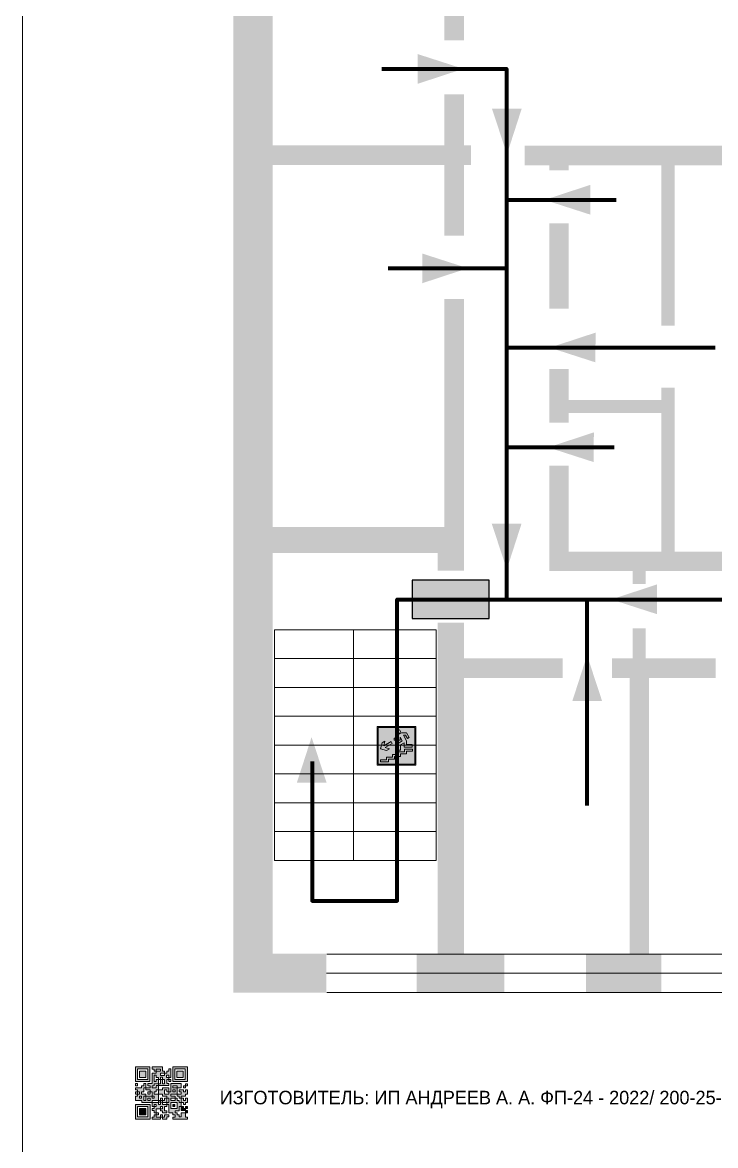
# Model space of a CAD drawing. Header units: millimetres. Extents: x 13114 to 67229, y 22859 to 38520.
# Drawn here: x 20346.7 to 20490.3, y 35163.7 to 35396.5 of the extents above; entities that cross this region are included whole.
import ezdxf

# ---------------------------------------------------------------- set-up
doc = ezdxf.new("R2010")
doc.units = ezdxf.units.MM
doc.layers.add('План_Штампы', color=7, linetype='Continuous')
doc.styles.add('обычный', font='arial.ttf')

# ---------------------------------------------------------------- blocks, each defined once
blk = doc.blocks.new('QR')
at = {"lineweight": 0}
h = blk.add_hatch(color=256, dxfattribs=at)
h.dxf.hatch_style = 1
h.paths.add_polyline_path([(9241.16, 2687.38), (9242.01, 2687.38), (9242.01, 2687.83), (9241.59, 2687.83), (9241.59, 2688.68), (9239.45, 2688.68), (9239.45, 2688.25), (9239.86, 2688.25), (9239.86, 2687.83), (9240.29, 2687.83), (9240.29, 2688.25), (9241.16, 2688.25), (9241.16, 2687.83), (9240.29, 2687.83), (9240.29, 2687.38), (9239.45, 2687.38), (9239.45, 2685.22), (9238.57, 2685.22), (9238.57, 2684.8), (9239.02, 2684.8), (9239.02, 2684.37), (9238.13, 2684.37), (9238.13, 2683.92), (9239.02, 2683.92), (9239.02, 2683.5), (9239.44, 2683.5), (9239.44, 2682.64), (9239.87, 2682.64), (9239.87, 2682.18), (9239.44, 2682.18), (9239.44, 2682.64), (9238.13, 2682.64), (9238.13, 2681.76), (9237.71, 2681.76), (9237.71, 2682.64), (9238.13, 2682.64), (9238.13, 2683.07), (9237.27, 2683.07), (9237.27, 2683.51), (9237.71, 2683.51), (9237.71, 2684.37), (9238.13, 2684.37), (9238.13, 2685.22), (9237.71, 2685.22), (9237.71, 2684.8), (9237.28, 2684.8), (9237.28, 2684.38), (9235.98, 2684.38), (9235.98, 2683.92), (9236.4, 2683.92), (9236.4, 2683.49), (9236.84, 2683.49), (9236.84, 2683.07), (9236.4, 2683.07), (9236.4, 2682.64), (9235.98, 2682.64), (9235.98, 2681.76), (9237.29, 2681.76), (9237.29, 2681.33), (9239.43, 2681.33), (9239.43, 2681.76), (9240.74, 2681.76), (9240.74, 2683.05), (9239.87, 2683.05), (9239.87, 2683.5), (9240.29, 2683.5), (9240.29, 2683.91), (9240.74, 2683.91), (9240.74, 2684.81), (9240.29, 2684.81), (9240.29, 2684.79), (9240.29, 2684.37), (9239.45, 2684.37), (9239.45, 2684.8), (9239.87, 2684.8), (9239.87, 2685.21), (9240.74, 2685.21), (9240.74, 2686.1), (9240.29, 2686.1), (9240.29, 2685.64), (9239.86, 2685.64), (9239.86, 2686.95), (9240.29, 2686.95), (9240.29, 2686.52), (9240.74, 2686.52), (9240.74, 2686.1), (9241.16, 2686.1), (9241.16, 2686.53), (9241.59, 2686.53), (9241.59, 2686.1), (9242.02, 2686.1), (9242.02, 2685.21), (9241.59, 2685.21), (9241.59, 2686.1), (9241.16, 2686.1), (9241.16, 2685.21), (9240.74, 2685.21), (9240.74, 2684.81), (9242.89, 2684.81), (9242.89, 2685.22), (9242.47, 2685.22), (9242.47, 2686.11), (9242.89, 2686.11), (9242.89, 2686.52), (9242.46, 2686.52), (9242.46, 2686.95), (9242.89, 2686.95), (9242.89, 2686.52), (9243.32, 2686.52), (9243.32, 2688.26), (9242.9, 2688.26), (9242.9, 2687.83), (9242.47, 2687.83), (9242.47, 2687.38), (9242.01, 2687.38), (9242.01, 2686.94), (9241.16, 2686.94)])
h.paths.add_polyline_path([(9239.02, 2682.18), (9239.02, 2681.76), (9238.54, 2681.76), (9238.54, 2682.18)], flags=16)
h.paths.add_polyline_path([(9237.27, 2682.65), (9237.27, 2682.19), (9236.83, 2682.19), (9236.83, 2682.65)], flags=16)
h = blk.add_hatch(color=256, dxfattribs=at)
h.dxf.hatch_style = 1
h.paths.add_polyline_path([(9238.15, 2687.83), (9236.83, 2687.83), (9236.83, 2686.52), (9238.15, 2686.52)], flags=0)
h.paths.add_polyline_path([(9239.01, 2685.65), (9239.01, 2688.68), (9235.98, 2688.68), (9235.98, 2685.65)])
h.paths.add_polyline_path([(9236.41, 2686.1), (9236.41, 2688.26), (9238.56, 2688.26), (9238.56, 2686.1)], flags=16)
h.paths.add_polyline_path([(9236.83, 2686.52), (9236.83, 2687.83), (9238.15, 2687.83), (9238.15, 2686.52)], flags=0)
h = blk.add_hatch(color=256, dxfattribs=at)
h.dxf.hatch_style = 1
h.paths.add_polyline_path([(9238.15, 2686.52), (9238.15, 2687.83), (9236.83, 2687.83), (9236.83, 2686.52)])
h.paths.add_polyline_path([(9245.91, 2686.52), (9245.91, 2687.83), (9244.59, 2687.83), (9244.59, 2686.52)], flags=0)
h.paths.add_polyline_path([(9246.77, 2685.65), (9246.77, 2688.68), (9243.74, 2688.68), (9243.74, 2685.65)])
h.paths.add_polyline_path([(9244.17, 2686.1), (9244.17, 2688.26), (9246.32, 2688.26), (9246.32, 2686.1)], flags=16)
h.paths.add_polyline_path([(9244.59, 2686.52), (9244.59, 2687.83), (9245.91, 2687.83), (9245.91, 2686.52)], flags=0)
h = blk.add_hatch(color=256, dxfattribs=at)
h.dxf.hatch_style = 1
h.paths.add_polyline_path([(9240.75, 2681.76), (9240.75, 2681.35), (9241.17, 2681.35), (9241.17, 2681.76)])
h.paths.add_polyline_path([(9241.6, 2682.18), (9241.17, 2682.18), (9241.17, 2681.76), (9241.6, 2681.76)])
h.paths.add_polyline_path([(9242.47, 2681.34), (9242.47, 2682.19), (9242.02, 2682.19), (9242.02, 2681.76), (9241.6, 2681.76), (9241.6, 2681.34)])
h.paths.add_polyline_path([(9239.87, 2678.3), (9239.44, 2678.3), (9239.44, 2677.89), (9241.17, 2677.89), (9241.17, 2678.3), (9240.28, 2678.3), (9240.28, 2678.73), (9239.87, 2678.73)])
h.paths.add_polyline_path([(9240.75, 2678.73), (9240.75, 2679.19), (9240.28, 2679.19), (9240.28, 2678.73)])
h.paths.add_polyline_path([(9241.6, 2678.73), (9241.17, 2678.73), (9241.17, 2678.3), (9241.6, 2678.3)])
h.paths.add_polyline_path([(9242.02, 2678.3), (9241.6, 2678.3), (9241.6, 2677.89), (9242.48, 2677.89), (9242.48, 2678.31), (9242.9, 2678.31), (9242.9, 2678.73), (9242.02, 2678.73)])
h.paths.add_polyline_path([(9246.36, 2684.37), (9246.36, 2684.79), (9245.93, 2684.79), (9245.93, 2684.37)])
h.paths.add_polyline_path([(9246.78, 2685.2), (9246.36, 2685.2), (9246.36, 2684.79), (9246.78, 2684.79)])
h.paths.add_polyline_path([(9245.91, 2687.83), (9244.59, 2687.83), (9244.59, 2686.52), (9245.91, 2686.52)])
h = blk.add_hatch(color=256, dxfattribs=at)
h.dxf.hatch_style = 1
h.paths.add_polyline_path([(9243.32, 2686.11), (9242.89, 2686.11), (9242.89, 2685.64), (9243.32, 2685.64)])
h.paths.add_polyline_path([(9239.02, 2683.07), (9239.02, 2683.5), (9238.56, 2683.5), (9238.56, 2683.07)])
h.paths.add_polyline_path([(9236.4, 2684.8), (9236.4, 2685.22), (9235.98, 2685.22), (9235.98, 2684.8)])
h.paths.add_polyline_path([(9236.4, 2683.07), (9236.4, 2683.49), (9235.98, 2683.49), (9235.98, 2683.07)])
h = blk.add_hatch(color=256, dxfattribs=at)
h.dxf.hatch_style = 1
h.paths.add_polyline_path([(9243.32, 2682.64), (9243.32, 2683.07), (9244.62, 2683.07), (9244.62, 2684.37), (9243.74, 2684.37), (9243.74, 2684.8), (9244.62, 2684.8), (9244.62, 2684.37), (9245.48, 2684.37), (9245.48, 2685.22), (9243.32, 2685.22), (9243.32, 2683.5), (9242.89, 2683.5), (9242.89, 2683.06), (9242.01, 2683.06), (9242.01, 2683.91), (9242.47, 2683.91), (9242.47, 2683.5), (9242.89, 2683.5), (9242.89, 2684.38), (9241.59, 2684.38), (9241.59, 2683.91), (9240.74, 2683.91), (9240.74, 2683.05), (9241.59, 2683.05), (9241.59, 2682.64), (9242.47, 2682.64), (9242.47, 2682.19), (9242.91, 2682.19), (9242.91, 2681.34), (9242.48, 2681.34), (9242.48, 2680.91), (9242.91, 2680.91), (9242.91, 2679.17), (9243.75, 2679.17), (9243.75, 2678.73), (9244.2, 2678.73), (9244.2, 2678.3), (9243.75, 2678.3), (9243.75, 2677.88), (9246.78, 2677.88), (9246.78, 2678.3), (9246.35, 2678.3), (9246.35, 2679.19), (9245.48, 2679.19), (9245.48, 2678.31), (9245.05, 2678.31), (9245.05, 2678.73), (9244.62, 2678.73), (9244.62, 2679.19), (9244.2, 2679.19), (9244.2, 2679.61), (9245.05, 2679.61), (9245.05, 2680.46), (9245.48, 2680.46), (9245.48, 2681.34), (9245.04, 2681.34), (9245.04, 2681.76), (9244.63, 2681.76), (9244.63, 2682.19), (9244.21, 2682.19), (9244.21, 2681.76), (9243.32, 2681.76), (9243.32, 2682.19), (9244.21, 2682.19), (9244.21, 2682.64)])
h.paths.add_polyline_path([(9243.75, 2683.49), (9243.75, 2683.92), (9244.21, 2683.92), (9244.21, 2683.49)], flags=16)
h.paths.add_polyline_path([(9243.32, 2681.34), (9244.63, 2681.34), (9244.63, 2680.04), (9243.32, 2680.04)], flags=16)
h.paths.add_polyline_path([(9243.76, 2680.89), (9244.18, 2680.89), (9244.18, 2680.48), (9243.76, 2680.48)], flags=0)
h = blk.add_hatch(color=256, dxfattribs=at)
h.dxf.hatch_style = 1
h.paths.add_polyline_path([(9246.36, 2683.07), (9246.78, 2683.07), (9246.78, 2683.92), (9246.36, 2683.92), (9246.36, 2683.49), (9245.92, 2683.49), (9245.92, 2683.92), (9245.06, 2683.92), (9245.06, 2683.49), (9245.48, 2683.49), (9245.48, 2683.07), (9244.62, 2683.07), (9244.62, 2682.65), (9245.05, 2682.65), (9245.05, 2682.18), (9245.48, 2682.18), (9245.48, 2682.65), (9246.36, 2682.65)])
h.paths.add_polyline_path([(9246.78, 2682.18), (9246.36, 2682.18), (9246.36, 2681.75), (9245.92, 2681.75), (9245.92, 2682.18), (9245.48, 2682.18), (9245.48, 2681.34), (9245.48, 2681.34), (9245.94, 2681.34), (9245.94, 2680.91), (9246.36, 2680.91), (9246.36, 2681.34), (9246.78, 2681.34)])
h = blk.add_hatch(color=256, dxfattribs=at)
h.dxf.hatch_style = 1
h.paths.add_polyline_path([(9235.98, 2680.9), (9235.98, 2677.86), (9239.02, 2677.86), (9239.02, 2680.9)])
h.paths.add_polyline_path([(9238.57, 2680.48), (9238.57, 2678.32), (9236.41, 2678.32), (9236.41, 2680.48)], flags=16)
h.paths.add_polyline_path([(9238.15, 2680.05), (9238.15, 2678.74), (9236.83, 2678.74), (9236.83, 2680.05)], flags=0)
h = blk.add_hatch(color=256, dxfattribs=at)
h.dxf.hatch_style = 1
h.paths.add_polyline_path([(9238.15, 2680.05), (9236.83, 2680.05), (9236.83, 2678.74), (9238.15, 2678.74)])
h = blk.add_hatch(color=256, dxfattribs=at)
h.dxf.hatch_style = 1
h.paths.add_polyline_path([(9242.02, 2680.46), (9242.48, 2680.46), (9242.48, 2680.91), (9241.58, 2680.91), (9241.58, 2681.35), (9241.17, 2681.35), (9241.17, 2680.91), (9240.75, 2680.91), (9240.75, 2681.33), (9239.43, 2681.33), (9239.43, 2680.46), (9239.86, 2680.46), (9239.86, 2680.92), (9240.3, 2680.92), (9240.3, 2680.46), (9239.86, 2680.46), (9239.86, 2680.04), (9239.44, 2680.04), (9239.44, 2679.62), (9239.86, 2679.62), (9239.86, 2679.19), (9240.29, 2679.19), (9240.29, 2680.03), (9241.18, 2680.03), (9241.18, 2680.47), (9241.6, 2680.47), (9241.6, 2680.03), (9241.18, 2680.03), (9241.18, 2679.61), (9241.6, 2679.61), (9241.6, 2679.19), (9242.47, 2679.19), (9242.47, 2679.6), (9242.02, 2679.6)])
h = blk.add_hatch(color=256, dxfattribs=at)
h.dxf.hatch_style = 1
h.paths.add_polyline_path([(9244.18, 2680.48), (9244.18, 2680.89), (9243.76, 2680.89), (9243.76, 2680.48)])
h = blk.add_hatch(color=256, dxfattribs=at)
h.dxf.hatch_style = 1
h.paths.add_polyline_path([(9245.93, 2680.04), (9245.93, 2680.46), (9245.48, 2680.46), (9245.48, 2679.62), (9246.35, 2679.62), (9246.35, 2680.04)])
h.paths.add_polyline_path([(9246.78, 2680.04), (9246.78, 2680.46), (9246.35, 2680.46), (9246.35, 2680.04)])
h.paths.add_polyline_path([(9246.78, 2679.18), (9246.78, 2679.62), (9246.35, 2679.62), (9246.35, 2679.18)])
for points in [[(9237.71, 2685.22), (9238.13, 2685.22), (9238.13, 2684.37), (9237.71, 2684.37), (9237.71, 2683.51), (9237.27, 2683.51), (9237.27, 2683.07), (9238.13, 2683.07), (9238.13, 2682.64), (9237.71, 2682.64), (9237.71, 2681.76), (9238.13, 2681.76), (9238.13, 2682.64), (9239.44, 2682.64), (9239.44, 2683.5), (9239.02, 2683.5), (9239.02, 2683.07), (9238.56, 2683.07), (9238.56, 2683.5), (9239.02, 2683.5), (9239.02, 2683.92), (9238.13, 2683.92), (9238.13, 2684.37), (9239.02, 2684.37), (9239.02, 2684.8), (9238.57, 2684.8), (9238.57, 2685.22), (9239.45, 2685.22), (9239.45, 2687.38), (9240.29, 2687.38), (9240.29, 2687.83), (9239.86, 2687.83), (9239.86, 2688.25), (9239.45, 2688.25), (9239.45, 2688.68), (9241.59, 2688.68), (9241.59, 2687.83), (9242.01, 2687.83), (9242.01, 2687.38), (9242.47, 2687.38), (9242.47, 2687.83), (9242.9, 2687.83), (9242.9, 2688.26), (9243.32, 2688.26), (9243.32, 2686.52), (9242.89, 2686.52), (9242.89, 2686.11), (9243.32, 2686.11), (9243.32, 2685.64), (9242.89, 2685.64), (9242.89, 2686.11), (9242.47, 2686.11), (9242.47, 2685.22), (9242.89, 2685.22), (9242.89, 2684.81), (9240.74, 2684.81), (9240.74, 2683.91), (9241.59, 2683.91), (9241.59, 2684.38), (9242.89, 2684.38), (9242.89, 2683.5), (9242.47, 2683.5), (9242.47, 2683.91), (9242.01, 2683.91), (9242.01, 2683.06), (9242.89, 2683.06), (9242.89, 2683.5), (9243.32, 2683.5), (9243.32, 2685.22), (9245.48, 2685.22), (9245.48, 2684.37), (9244.62, 2684.37), (9244.62, 2683.07), (9245.48, 2683.07), (9245.48, 2683.49), (9245.06, 2683.49), (9245.06, 2683.92), (9245.92, 2683.92), (9245.92, 2683.49), (9246.36, 2683.49), (9246.36, 2683.92), (9246.78, 2683.92), (9246.78, 2683.07), (9246.36, 2683.07), (9246.36, 2682.65), (9245.48, 2682.65), (9245.48, 2682.18), (9245.92, 2682.18), (9245.92, 2681.75), (9246.36, 2681.75), (9246.36, 2682.18), (9246.78, 2682.18), (9246.78, 2681.34), (9246.36, 2681.34), (9246.36, 2680.91), (9245.94, 2680.91), (9245.94, 2681.34), (9245.48, 2681.34), (9245.48, 2680.46), (9245.93, 2680.46), (9245.93, 2680.04), (9246.35, 2680.04), (9246.35, 2680.46), (9246.78, 2680.46), (9246.78, 2680.04), (9246.78, 2680.04), (9246.35, 2680.04), (9246.35, 2679.62), (9246.78, 2679.62), (9246.78, 2679.18), (9246.35, 2679.18), (9246.35, 2678.3), (9246.78, 2678.3), (9246.78, 2677.88), (9243.75, 2677.88), (9243.75, 2678.3), (9244.2, 2678.3), (9244.2, 2678.73), (9243.75, 2678.73), (9243.75, 2679.17), (9242.91, 2679.17), (9242.91, 2680.91), (9242.48, 2680.91), (9242.48, 2680.46), (9242.02, 2680.46), (9242.02, 2679.6), (9242.47, 2679.6), (9242.47, 2679.19), (9241.6, 2679.19), (9241.6, 2679.61), (9241.18, 2679.61), (9241.18, 2680.03), (9240.29, 2680.03), (9240.29, 2679.19), (9240.75, 2679.19), (9240.75, 2678.73), (9240.28, 2678.73), (9240.28, 2678.3), (9241.17, 2678.3), (9241.17, 2678.73), (9241.6, 2678.73), (9241.6, 2678.3), (9242.02, 2678.3), (9242.02, 2678.73), (9242.9, 2678.73), (9242.9, 2678.31), (9242.48, 2678.31), (9242.48, 2677.89), (9241.6, 2677.89), (9241.6, 2678.3), (9241.17, 2678.3), (9241.17, 2677.89), (9239.44, 2677.89), (9239.44, 2678.3), (9239.87, 2678.3), (9239.87, 2678.73), (9240.28, 2678.73), (9240.28, 2679.19), (9240.29, 2679.19), (9239.86, 2679.19), (9239.86, 2679.62), (9239.44, 2679.62), (9239.44, 2680.04), (9239.86, 2680.04), (9239.86, 2680.46), (9239.43, 2680.46), (9239.43, 2681.33), (9237.29, 2681.33), (9237.29, 2681.76), (9235.98, 2681.76), (9235.98, 2682.64), (9236.4, 2682.64), (9236.4, 2683.07), (9235.98, 2683.07), (9235.98, 2683.49), (9236.4, 2683.49), (9236.4, 2683.92), (9235.98, 2683.92), (9235.98, 2684.38), (9237.28, 2684.38), (9237.28, 2684.8), (9237.71, 2684.8), (9237.71, 2685.22), (9237.92, 2685.22)], [(9240.74, 2686.1), (9240.74, 2686.52), (9240.29, 2686.52), (9240.29, 2686.95), (9239.86, 2686.95), (9239.86, 2685.64), (9240.29, 2685.64), (9240.29, 2686.1), (9240.74, 2686.1), (9240.74, 2686.52)], [(9240.74, 2685.21), (9239.87, 2685.21), (9239.87, 2684.8), (9239.45, 2684.8), (9239.45, 2684.37), (9240.29, 2684.37), (9240.29, 2684.79), (9240.29, 2684.81), (9240.74, 2684.81), (9240.74, 2685.21), (9239.87, 2685.21)], [(9244.62, 2684.37), (9244.62, 2684.8), (9243.74, 2684.8), (9243.74, 2684.37), (9244.62, 2684.37)], [(9240.74, 2683.05), (9240.74, 2681.76), (9239.43, 2681.76), (9239.43, 2681.33), (9240.75, 2681.33), (9240.75, 2681.35), (9240.75, 2680.91), (9241.17, 2680.91), (9241.17, 2681.35), (9241.58, 2681.35), (9241.58, 2680.91), (9242.48, 2680.91), (9242.48, 2681.34), (9242.91, 2681.34), (9242.91, 2682.19), (9242.47, 2682.19), (9242.47, 2682.64), (9241.59, 2682.64), (9241.59, 2683.05), (9240.74, 2683.05)], [(9240.74, 2683.91), (9240.29, 2683.91), (9240.29, 2683.5), (9239.87, 2683.5), (9239.87, 2683.05), (9240.74, 2683.05), (9240.74, 2683.91)], [(9241.6, 2681.76), (9242.02, 2681.76), (9242.02, 2682.19), (9242.47, 2682.19), (9242.47, 2681.34), (9241.6, 2681.34), (9241.6, 2681.76)], [(9244.62, 2683.07), (9243.32, 2683.07), (9243.32, 2682.64), (9244.21, 2682.64), (9244.21, 2682.19), (9243.32, 2682.19), (9243.32, 2681.76), (9244.21, 2681.76), (9244.21, 2682.19), (9244.63, 2682.19), (9244.63, 2681.76), (9245.04, 2681.76), (9245.04, 2681.34), (9245.48, 2681.34)], [(9245.48, 2682.18), (9245.05, 2682.18), (9245.05, 2682.65), (9244.62, 2682.65), (9244.62, 2683.07)], [(9245.48, 2682.18), (9245.48, 2681.34)], [(9239.86, 2680.46), (9239.86, 2680.92), (9240.3, 2680.92), (9240.3, 2680.46), (9239.86, 2680.46)], [(9245.48, 2680.46), (9245.05, 2680.46), (9245.05, 2679.61), (9244.2, 2679.61), (9244.2, 2679.19), (9244.62, 2679.19), (9244.62, 2678.73), (9245.05, 2678.73), (9245.05, 2678.31), (9245.48, 2678.31), (9245.48, 2679.19), (9246.35, 2679.19), (9246.35, 2679.07)], [(9246.35, 2679.62), (9245.48, 2679.62), (9245.48, 2680.46)], [(9245.48, 2680.46), (9245.48, 2679.62), (9246.35, 2679.62), (9246.35, 2680.04), (9245.93, 2680.04), (9245.93, 2680.46), (9245.48, 2680.46), (9245.48, 2679.62)], [(9246.35, 2679.62), (9246.35, 2679.18)]]:
    blk.add_lwpolyline(points, dxfattribs=at)
for points in [[(9235.98, 2685.65), (9239.01, 2685.65), (9239.01, 2688.68), (9235.98, 2688.68)], [(9236.41, 2688.26), (9238.56, 2688.26), (9238.56, 2686.1), (9236.41, 2686.1)], [(9236.83, 2687.83), (9238.15, 2687.83), (9238.15, 2686.52), (9236.83, 2686.52)], [(9240.29, 2687.83), (9241.16, 2687.83), (9241.16, 2688.25), (9240.29, 2688.25)], [(9240.29, 2688.25), (9241.16, 2688.25), (9241.16, 2687.83), (9240.29, 2687.83)], [(9242.01, 2687.38), (9241.16, 2687.38), (9241.16, 2686.94), (9242.01, 2686.94)], [(9241.16, 2687.38), (9242.01, 2687.38), (9242.01, 2686.94), (9241.16, 2686.94)], [(9242.89, 2686.52), (9242.46, 2686.52), (9242.46, 2686.95), (9242.89, 2686.95)], [(9243.74, 2685.65), (9246.77, 2685.65), (9246.77, 2688.68), (9243.74, 2688.68)], [(9244.17, 2688.26), (9246.32, 2688.26), (9246.32, 2686.1), (9244.17, 2686.1)], [(9244.59, 2687.83), (9245.91, 2687.83), (9245.91, 2686.52), (9244.59, 2686.52)], [(9235.98, 2684.8), (9236.4, 2684.8), (9236.4, 2685.22), (9235.98, 2685.22)], [(9241.16, 2686.1), (9240.74, 2686.1), (9240.74, 2685.21), (9241.16, 2685.21)], [(9241.16, 2686.53), (9241.59, 2686.53), (9241.59, 2686.1), (9241.16, 2686.1)], [(9241.59, 2686.1), (9242.02, 2686.1), (9242.02, 2685.21), (9241.59, 2685.21)], [(9245.93, 2684.79), (9246.36, 2684.79), (9246.36, 2684.37), (9245.93, 2684.37)], [(9246.36, 2685.2), (9246.78, 2685.2), (9246.78, 2684.79), (9246.36, 2684.79)], [(9236.4, 2683.07), (9236.84, 2683.07), (9236.84, 2683.49), (9236.4, 2683.49)], [(9236.83, 2682.19), (9237.27, 2682.19), (9237.27, 2682.65), (9236.83, 2682.65)], [(9238.54, 2682.18), (9239.02, 2682.18), (9239.02, 2681.76), (9238.54, 2681.76)], [(9239.44, 2682.64), (9239.87, 2682.64), (9239.87, 2682.18), (9239.44, 2682.18)], [(9241.17, 2682.18), (9241.6, 2682.18), (9241.6, 2681.76), (9241.17, 2681.76)], [(9243.75, 2683.92), (9244.21, 2683.92), (9244.21, 2683.49), (9243.75, 2683.49)], [(9235.98, 2677.86), (9239.02, 2677.86), (9239.02, 2680.9), (9235.98, 2680.9)], [(9236.41, 2680.48), (9238.57, 2680.48), (9238.57, 2678.32), (9236.41, 2678.32)], [(9236.83, 2680.05), (9238.15, 2680.05), (9238.15, 2678.74), (9236.83, 2678.74)], [(9240.75, 2681.76), (9241.17, 2681.76), (9241.17, 2681.35), (9240.75, 2681.35)], [(9241.18, 2680.03), (9241.6, 2680.03), (9241.6, 2680.47), (9241.18, 2680.47)], [(9243.32, 2680.04), (9244.63, 2680.04), (9244.63, 2681.34), (9243.32, 2681.34)], [(9243.76, 2680.89), (9244.18, 2680.89), (9244.18, 2680.48), (9243.76, 2680.48)]]:
    blk.add_lwpolyline(points, close=True, dxfattribs=at)
blk = doc.blocks.new('A$C7B4425F7')
at = {"true_color": 0xffffff}
blk.add_hatch(color=7, dxfattribs=at).paths.add_polyline_path([(0, 0), (-16, 0), (-16, -8), (0, -8)])
h = blk.add_hatch(color=126)
h.paths.add_polyline_path([(-0.2, -0.2), (-15.8, -0.2), (-15.8, -7.8), (-0.2, -7.8)])
h.paths.add_polyline_path([(-11.76, -2.03), (-11.76, -3.66), (-11.17, -3.66, -0.568275), (-11.17, -6.18), (-12.58, -6.18), (-12.58, -2.03)], flags=16)
h.paths.add_polyline_path([(-13.33, -4.12, -0.495768), (-13.59, -6.18), (-15.03, -6.18), (-15.03, -2.03), (-13.59, -2.03, -0.487973)], flags=16)
h.paths.add_polyline_path([(-10.25, -2.03), (-9.48, -2.03), (-9.48, -6.18), (-10.25, -6.18)], flags=16)
h.paths.add_polyline_path([(-13.84, -3.69), (-14.24, -3.69), (-14.24, -3.03), (-13.9, -3.03, -0.692621)], flags=0)
h.paths.add_polyline_path([(-9.15, -2.03), (-8.4, -2.03), (-8.04, -3.07), (-7.68, -2.03), (-6.93, -2.03), (-7.64, -4.1), (-6.93, -6.18), (-7.68, -6.18), (-8.04, -5.14), (-8.4, -6.18), (-9.15, -6.18), (-8.44, -4.1)], flags=16)
h.paths.add_polyline_path([(-11.76, -4.46), (-11.42, -4.46, -0.692621), (-11.36, -5.12), (-11.76, -5.12)], flags=0)
h.paths.add_polyline_path([(-13.9, -5.2), (-14.24, -5.2), (-14.24, -4.55), (-13.84, -4.55, -0.708038)], flags=0)
edge = h.paths.add_edge_path(flags=16)
edge.add_ellipse((-5.51, -4.08), major_axis=(0, 2.05), ratio=0.586184, start_angle=0, end_angle=360)
edge = h.paths.add_edge_path(flags=0)
edge.add_ellipse((-5.51, -4.08), major_axis=(0, 1.14), ratio=0.454828, start_angle=0, end_angle=360)
h.paths.add_polyline_path([(-4.13, -4.96, 0.377264), (-3.48, -4.52, 0.0555), (-3.16, -2.03), (-1.66, -2.03), (-1.66, -4.96), (-0.96, -4.96), (-0.96, -7.01), (-1.75, -7.01), (-1.75, -6.18), (-3.3, -6.18), (-3.3, -7.02), (-4.13, -7.02)], flags=16)
h.paths.add_polyline_path([(-2.73, -2.91), (-2.28, -2.91), (-2.28, -4.96), (-3.05, -4.96, 0.079136)], flags=0)
at = {"color": 126}
blk.add_lwpolyline([(-16, -8), (0, -8), (0, 0), (-16, 0)], close=True, dxfattribs=at)
blk = doc.blocks.new('вниз 3')
at = {"lineweight": 0, "true_color": 0xffffff}
h = blk.add_hatch(color=7, dxfattribs=at)
h.dxf.hatch_style = 1
h.paths.add_polyline_path([(40997.5, -4475.69), (40997.25, -4475.28), (40995.76, -4476.15), (40995.97, -4475.23), (40995.39, -4475.56), (40995.05, -4476.83), (40996.33, -4477.17), (40996.91, -4476.83), (40996, -4476.55)], flags=0)
h.paths.add_polyline_path([(40999.81, -4473.95), (41000.22, -4473.95), (41000.64, -4474.67), (41001.03, -4474.43), (41000.46, -4473.49), (41000.42, -4473.49), (40999.43, -4473.49), (40998.68, -4473.92), (40998.68, -4474.57), (40997.88, -4474.57), (40997.88, -4475), (40999.14, -4475), (40999.14, -4474.43), (40999.14, -4474.38), (40999.59, -4475.15), (40998.72, -4475.67), (40998.72, -4477.06), (40999.24, -4477.06), (40999.24, -4475.96), (40999.95, -4475.56), (40999.95, -4476.43), (41001.61, -4476.43), (41001.61, -4475.88), (41000.47, -4475.88), (41000.47, -4475.12)], flags=0)
h.paths.add_polyline_path([(40999.2, -4473.24, 1), (40998.35, -4473.24, 1)], flags=0)
h.paths.add_polyline_path([(41000.46, -4477.26), (41001.69, -4477.26), (41001.69, -4476.84), (41000.03, -4476.84), (41000.03, -4477.39), (40998.78, -4477.39), (40998.78, -4477.95), (40997.53, -4477.95), (40997.53, -4478.5), (40996.29, -4478.5), (40996.29, -4479.06), (40995.05, -4479.06), (40995.05, -4479.48), (40995.29, -4479.48), (40996.72, -4479.48), (40996.72, -4478.92), (40997.97, -4478.92), (40997.97, -4478.36), (40999.2, -4478.36), (40999.2, -4477.81), (41000.46, -4477.81)], flags=0)
h.paths.add_polyline_path([(41002.37, -4472.17), (40994.37, -4472.17), (40994.37, -4480.17), (41002.37, -4480.17)])
h.paths.add_polyline_path([(41002.16, -4479.96), (40994.57, -4479.96), (40994.57, -4472.37), (41002.16, -4472.37)], flags=16)
h.paths.add_polyline_path([(41001.61, -4475.88), (41001.61, -4476.43), (40999.95, -4476.43), (40999.95, -4475.56), (40999.24, -4475.96), (40999.24, -4477.06), (40998.72, -4477.06), (40998.72, -4475.67), (40999.59, -4475.15), (40999.14, -4474.38), (40999.14, -4474.43), (40999.14, -4475), (40997.88, -4475), (40997.88, -4474.57), (40998.68, -4474.57), (40998.68, -4473.92), (40999.43, -4473.49), (41000.42, -4473.49), (41000.46, -4473.49), (41001.03, -4474.43), (41000.64, -4474.67), (41000.22, -4473.95), (40999.81, -4473.95), (41000.47, -4475.12), (41000.47, -4475.88)], flags=0)
h.paths.add_polyline_path([(41001.69, -4476.84), (41001.69, -4477.26), (41000.46, -4477.26), (41000.46, -4477.81), (40999.2, -4477.81), (40999.2, -4478.36), (40997.97, -4478.36), (40997.97, -4478.92), (40996.72, -4478.92), (40996.72, -4479.48), (40995.05, -4479.48), (40995.05, -4479.06), (40996.29, -4479.06), (40996.29, -4478.5), (40997.53, -4478.5), (40997.53, -4477.95), (40998.78, -4477.95), (40998.78, -4477.39), (41000.03, -4477.39), (41000.03, -4476.84)], flags=0)
h.paths.add_polyline_path([(40998.35, -4473.24, -1), (40999.2, -4473.24, -1)], flags=0)
h.paths.add_polyline_path([(40997.5, -4475.69), (40996, -4476.55), (40996.91, -4476.83), (40996.33, -4477.17), (40995.05, -4476.83), (40995.39, -4475.56), (40995.97, -4475.23), (40995.76, -4476.15), (40997.25, -4475.28)], flags=0)
at = {"lineweight": 0}
h = blk.add_hatch(color=126, dxfattribs=at)
h.dxf.hatch_style = 1
h.paths.add_polyline_path([(41002.16, -4472.37), (40994.57, -4472.37), (40994.57, -4479.96), (41002.16, -4479.96)])
h.paths.add_polyline_path([(40995.97, -4475.23), (40995.76, -4476.15), (40997.25, -4475.28), (40997.5, -4475.69), (40996, -4476.55), (40996.91, -4476.83), (40996.33, -4477.17), (40995.05, -4476.83), (40995.39, -4475.56)], flags=16)
h.paths.add_polyline_path([(40997.88, -4474.57), (40998.68, -4474.57), (40998.68, -4473.92), (40999.43, -4473.49), (41000.42, -4473.49), (41000.46, -4473.49), (41001.03, -4474.43), (41000.64, -4474.67), (41000.22, -4473.95), (40999.81, -4473.95), (41000.47, -4475.12), (41000.47, -4475.88), (41001.61, -4475.88), (41001.61, -4476.43), (40999.95, -4476.43), (40999.95, -4475.56), (40999.24, -4475.96), (40999.24, -4477.06), (40998.72, -4477.06), (40998.72, -4475.67), (40999.59, -4475.15), (40999.14, -4474.38), (40999.14, -4474.43), (40999.14, -4475), (40997.88, -4475)], flags=16)
h.paths.add_polyline_path([(40998.35, -4473.24, -1), (40999.2, -4473.24, -1)], flags=16)
h.paths.add_polyline_path([(40997.53, -4477.95), (40998.78, -4477.95), (40998.78, -4477.39), (41000.03, -4477.39), (41000.03, -4476.84), (41001.69, -4476.84), (41001.69, -4477.26), (41000.46, -4477.26), (41000.46, -4477.81), (40999.2, -4477.81), (40999.2, -4478.36), (40997.97, -4478.36), (40997.97, -4478.92), (40996.72, -4478.92), (40996.72, -4479.48), (40995.05, -4479.48), (40995.05, -4479.06), (40996.29, -4479.06), (40996.29, -4478.5), (40997.53, -4478.5)], flags=16)
at = {"lineweight": 0, "true_color": 0xffffff}
h = blk.add_hatch(color=7, dxfattribs=at)
h.dxf.hatch_style = 1
h.paths.add_polyline_path([(40999.2, -4473.24, 1), (40998.35, -4473.24, 1)])
h.paths.add_polyline_path([(40999.81, -4473.95), (41000.22, -4473.95), (41000.64, -4474.67), (41001.03, -4474.43), (41000.46, -4473.49), (41000.42, -4473.49), (40999.43, -4473.49), (40998.68, -4473.92), (40998.68, -4474.57), (40997.88, -4474.57), (40997.88, -4475), (40999.14, -4475), (40999.14, -4474.43), (40999.14, -4474.38), (40999.59, -4475.15), (40998.72, -4475.67), (40998.72, -4477.06), (40999.24, -4477.06), (40999.24, -4475.96), (40999.95, -4475.56), (40999.95, -4476.43), (41001.61, -4476.43), (41001.61, -4475.88), (41000.47, -4475.88), (41000.47, -4475.12)])
h.paths.add_polyline_path([(40999.2, -4477.81), (41000.46, -4477.81), (41000.46, -4477.26), (41001.69, -4477.26), (41001.69, -4476.84), (41000.03, -4476.84), (41000.03, -4477.39), (40998.78, -4477.39), (40998.78, -4477.95), (40997.53, -4477.95), (40997.53, -4478.5), (40996.29, -4478.5), (40996.29, -4479.06), (40995.05, -4479.06), (40995.05, -4479.48), (40995.29, -4479.48), (40996.72, -4479.48), (40996.72, -4478.92), (40997.97, -4478.92), (40997.97, -4478.36), (40999.2, -4478.36)])
h.paths.add_polyline_path([(40997.5, -4475.69), (40997.25, -4475.28), (40995.76, -4476.15), (40995.97, -4475.23), (40995.39, -4475.56), (40995.05, -4476.83), (40996.33, -4477.17), (40996.91, -4476.83), (40996, -4476.55)])
at = {"color": 126, "lineweight": 0}
for points in [[(40994.37, -4472.17), (41002.37, -4472.17), (41002.37, -4480.17), (40994.37, -4480.17)], [(40994.57, -4472.37), (41002.16, -4472.37), (41002.16, -4479.96), (40994.57, -4479.96)]]:
    blk.add_lwpolyline(points, close=True, dxfattribs=at)
for points in [[(40999.14, -4474.43), (40999.14, -4475), (40997.88, -4475), (40997.88, -4474.57), (40998.68, -4474.57), (40998.68, -4473.92), (40999.43, -4473.49), (41000.42, -4473.49), (41000.46, -4473.49), (41001.03, -4474.43), (41000.64, -4474.67), (41000.22, -4473.95), (40999.81, -4473.95), (41000.47, -4475.12), (41000.47, -4475.88), (41001.61, -4475.88), (41001.61, -4476.43), (40999.95, -4476.43), (40999.95, -4475.56), (40999.24, -4475.96), (40999.24, -4477.06), (40998.72, -4477.06), (40998.72, -4475.67), (40999.59, -4475.15), (40999.14, -4474.38), (40999.14, -4474.43)], [(40995.05, -4476.83), (40995.39, -4475.56), (40995.97, -4475.23), (40995.76, -4476.15), (40997.25, -4475.28), (40997.5, -4475.69), (40996, -4476.55), (40996.91, -4476.83), (40996.33, -4477.17), (40995.05, -4476.83)], [(40995.29, -4479.48), (40995.05, -4479.48), (40995.05, -4479.06), (40996.29, -4479.06), (40996.29, -4478.5), (40997.53, -4478.5), (40997.53, -4477.95), (40998.78, -4477.95), (40998.78, -4477.39), (41000.03, -4477.39), (41000.03, -4476.84), (41001.69, -4476.84), (41001.69, -4477.26), (41000.46, -4477.26), (41000.46, -4477.81), (40999.2, -4477.81), (40999.2, -4478.36), (40997.97, -4478.36), (40997.97, -4478.92), (40996.72, -4478.92), (40996.72, -4479.48), (40995.05, -4479.48)]]:
    blk.add_lwpolyline(points, dxfattribs=at)
blk.add_circle((40998.77, -4473.24), 0.426, dxfattribs=at)

msp = doc.modelspace()

# ---------------------------------------------------------------- linework, layer by layer
at = {"color": 5, "lineweight": 0}
msp.add_lwpolyline([(20346.69, 35158.23), (20946.69, 35158.23), (20946.69, 35553.23), (20346.69, 35553.23)], close=True, dxfattribs=at)
at = {"lineweight": 0}
for points, const_width in [([(20416.03, 35457.66), (20394.45, 35457.66), (20394.45, 35199.43), (20409.67, 35199.43)], 8.1), ([(20436.11, 35392.8), (20436.11, 35456.7)], 4.05), ([(20439.6, 35369), (20436.11, 35369), (20436.11, 35352.36), (20436.11, 35381.6)], 4.05), ([(20436.11, 35369), (20393.83, 35369)], 4.05), ([(20595.06, 35368.97), (20450.76, 35368.97)], 4.05), ([(20457.84, 35368.97), (20457.84, 35365.9)], 4.05), ([(20480.43, 35333.69), (20480.43, 35368.89)], 2.7), ([(20457.84, 35337.22), (20457.84, 35354.89)], 4.05), ([(20436.11, 35339.17), (20436.11, 35282.92)], 4.05), ([(20457.84, 35313.56), (20457.84, 35324.71)], 4.05), ([(20480.43, 35285.16), (20480.43, 35320.84)], 2.7), ([(20480.43, 35316.92), (20458.28, 35316.92)], 2.7), ([(20594.15, 35284.82), (20457.84, 35284.82), (20457.84, 35304.65)], 4.05), ([(20435.44, 35282.89), (20435.44, 35289.22), (20394.84, 35289.22)], 5.4), ([(20474.49, 35284.82), (20474.49, 35280.1)], 2.7), ([(20435.44, 35200.33), (20435.44, 35272.13)], 5.4), ([(20474.49, 35262.69), (20474.49, 35270.96)], 2.7), ([(20436.3, 35262.69), (20458.62, 35262.69)], 4.05), ([(20468.85, 35262.69), (20490.33, 35262.69)], 4.05), ([(20474.49, 35200.9), (20474.49, 35262.69)], 4.05), ([(20428.35, 35199.43), (20446.53, 35199.43)], 8.1), ([(20463.42, 35199.43), (20479.03, 35199.43)], 8.1)]:
    msp.add_lwpolyline(points, dxfattribs=dict(at, const_width=const_width))
at = {"color": 126, "lineweight": 100, "true_color": 0x008754}
for points in [[(20421.17, 35386.95), (20447, 35386.95), (20447, 35276.89)], [(20406.7, 35243.31), (20406.7, 35214.45), (20424.32, 35214.45), (20424.32, 35276.89), (20675.03, 35276.89), (20675.03, 35379.67), (20528.18, 35379.67)], [(20447, 35359.76), (20469.67, 35359.76)], [(20447, 35345.54), (20422.43, 35345.54)], [(20490.22, 35329.11), (20447, 35329.11)], [(20447, 35308.51), (20469.29, 35308.51)], [(20463.61, 35276.89), (20463.61, 35234.17)]]:
    msp.add_lwpolyline(points, dxfattribs=at)
at = {"lineweight": 0}
for points in [[(20415.28, 35270.63), (20398.94, 35270.63), (20398.94, 35264.66), (20415.28, 35264.66)], [(20432.38, 35270.63), (20415.28, 35270.63), (20415.28, 35264.66), (20432.38, 35264.66)], [(20415.28, 35264.66), (20398.94, 35264.66), (20398.94, 35258.68), (20415.28, 35258.68)], [(20432.38, 35264.66), (20415.28, 35264.66), (20415.28, 35258.68), (20432.38, 35258.68)], [(20415.28, 35258.68), (20398.94, 35258.68), (20398.94, 35252.71), (20415.28, 35252.71)], [(20432.38, 35258.68), (20415.28, 35258.68), (20415.28, 35252.71), (20432.38, 35252.71)], [(20415.28, 35252.71), (20398.94, 35252.71), (20398.94, 35246.73), (20415.28, 35246.73)], [(20432.38, 35252.71), (20415.28, 35252.71), (20415.28, 35246.73), (20432.38, 35246.73)], [(20415.28, 35246.73), (20398.94, 35246.73), (20398.94, 35240.76), (20415.28, 35240.76)], [(20432.38, 35246.73), (20415.28, 35246.73), (20415.28, 35240.76), (20432.38, 35240.76)], [(20415.28, 35240.76), (20398.94, 35240.76), (20398.94, 35234.78), (20415.28, 35234.78)], [(20432.38, 35240.76), (20415.28, 35240.76), (20415.28, 35234.78), (20432.38, 35234.78)], [(20415.28, 35234.78), (20398.94, 35234.78), (20398.94, 35228.8), (20415.28, 35228.8)], [(20432.38, 35234.78), (20415.28, 35234.78), (20415.28, 35228.8), (20432.38, 35228.8)], [(20415.28, 35228.8), (20398.94, 35228.8), (20398.94, 35222.83), (20415.28, 35222.83)], [(20432.38, 35228.8), (20415.28, 35228.8), (20415.28, 35222.83), (20432.38, 35222.83)]]:
    msp.add_lwpolyline(points, close=True, dxfattribs=at)
for points in [[(20717.91, 35203.41), (20409.73, 35203.41)], [(20717.85, 35199.43), (20409.67, 35199.43)], [(20717.92, 35195.46), (20409.74, 35195.46)]]:
    msp.add_lwpolyline(points, dxfattribs=at)
at = {"layer": 'План_Штампы', "color": 126, "true_color": 0x008754}
for points in [[(20428.57, 35383.81), (20428.59, 35389.97), (20438.04, 35386.92)], [(20443.96, 35378.68), (20450.12, 35378.66), (20447.07, 35369.21)], [(20464.33, 35362.86), (20464.31, 35356.7), (20454.86, 35359.75)], [(20429.5, 35342.47), (20429.51, 35348.63), (20438.97, 35345.58)], [(20465.42, 35332.23), (20465.4, 35326.07), (20455.95, 35329.12)], [(20465.07, 35311.55), (20465.05, 35305.39), (20455.6, 35308.44)], [(20443.92, 35292.62), (20450.08, 35292.6), (20447.03, 35283.15)], [(20478.16, 35280.03), (20478.14, 35273.87), (20468.69, 35276.92)], [(20466.78, 35255.86), (20460.62, 35255.88), (20463.67, 35265.33)], [(20409.7, 35238.91), (20403.54, 35238.92), (20406.59, 35248.37)]]:
    msp.add_solid(points, dxfattribs=at)

# ---------------------------------------------------------------- block references
at = {"color": 126, "true_color": 0x008754}
msp.add_blockref('вниз 3', (-20574.2, 39722.75), dxfattribs=at)
at = {"color": 22, "lineweight": 100, "true_color": 0xbb1e10}
msp.add_blockref('QR', (11134.1, 32491.32), dxfattribs=at)
at = {"layer": 'План_Штампы'}
msp.add_blockref('A$C7B4425F7', (20443.4, 35280.94), dxfattribs=at)

# ---------------------------------------------------------------- texts
at = {"lineweight": 0, "insert": (20461.59, 35173.25), "char_height": 2.8, "width": 191.3484, "attachment_point": 5, "style": 'обычный'}
msp.add_mtext('\\pi-8.4,l8.4,t8.4;{\\fProxima Nova Rg|b0|i0|c204|p2;ИЗГОТОВИТЕЛЬ: ИП АНДРЕЕВ А. А.\\fProxima Nova Rg|b0|i0|c0|p2; \\fProxima Nova Rg|b0|i0|c204|p2;ФП-24 - 2022/ 200-25-1440 ГОСТ 34428-2018-Е\\H1.2266x; }', dxfattribs=at)

doc.saveas('drawing.dxf')
